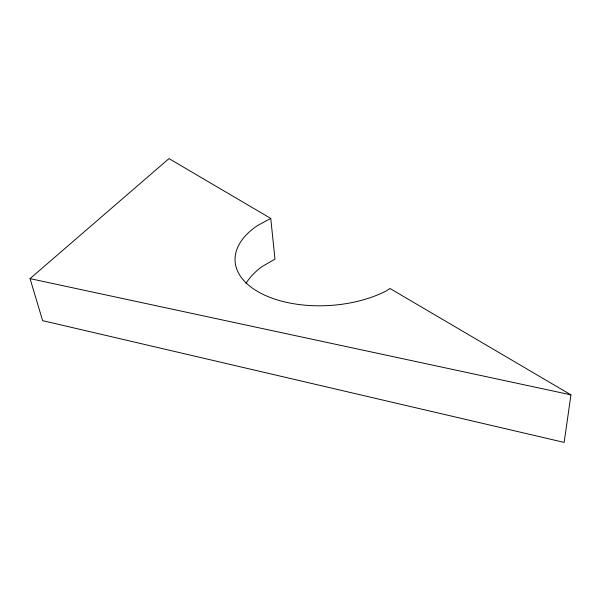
<?xml version="1.0" encoding="UTF-8"?>
<svg xmlns="http://www.w3.org/2000/svg" width="601" height="601" viewBox="0 0 601 601"><rect width="100%" height="100%" fill="white"/><g stroke="black" fill="none" stroke-linecap="round" stroke-linejoin="round"><path stroke-width="0.9" d="M270.758 218.418L257.296 225.698A91.72 50.131 -3.6 0 0 261.983 293.851A91.72 50.131 -3.6 0 0 386.736 290.681L389.981 288.488L570.95 394.857L564.151 442.404L42.626 320.641L30.05 278.631L168.979 158.596L270.758 218.418L274.973 259.136L261.976 266.656A88.685 52.047 -3.6 0 0 245.997 283.477M30.05 278.631L570.95 394.857"/></g></svg>
